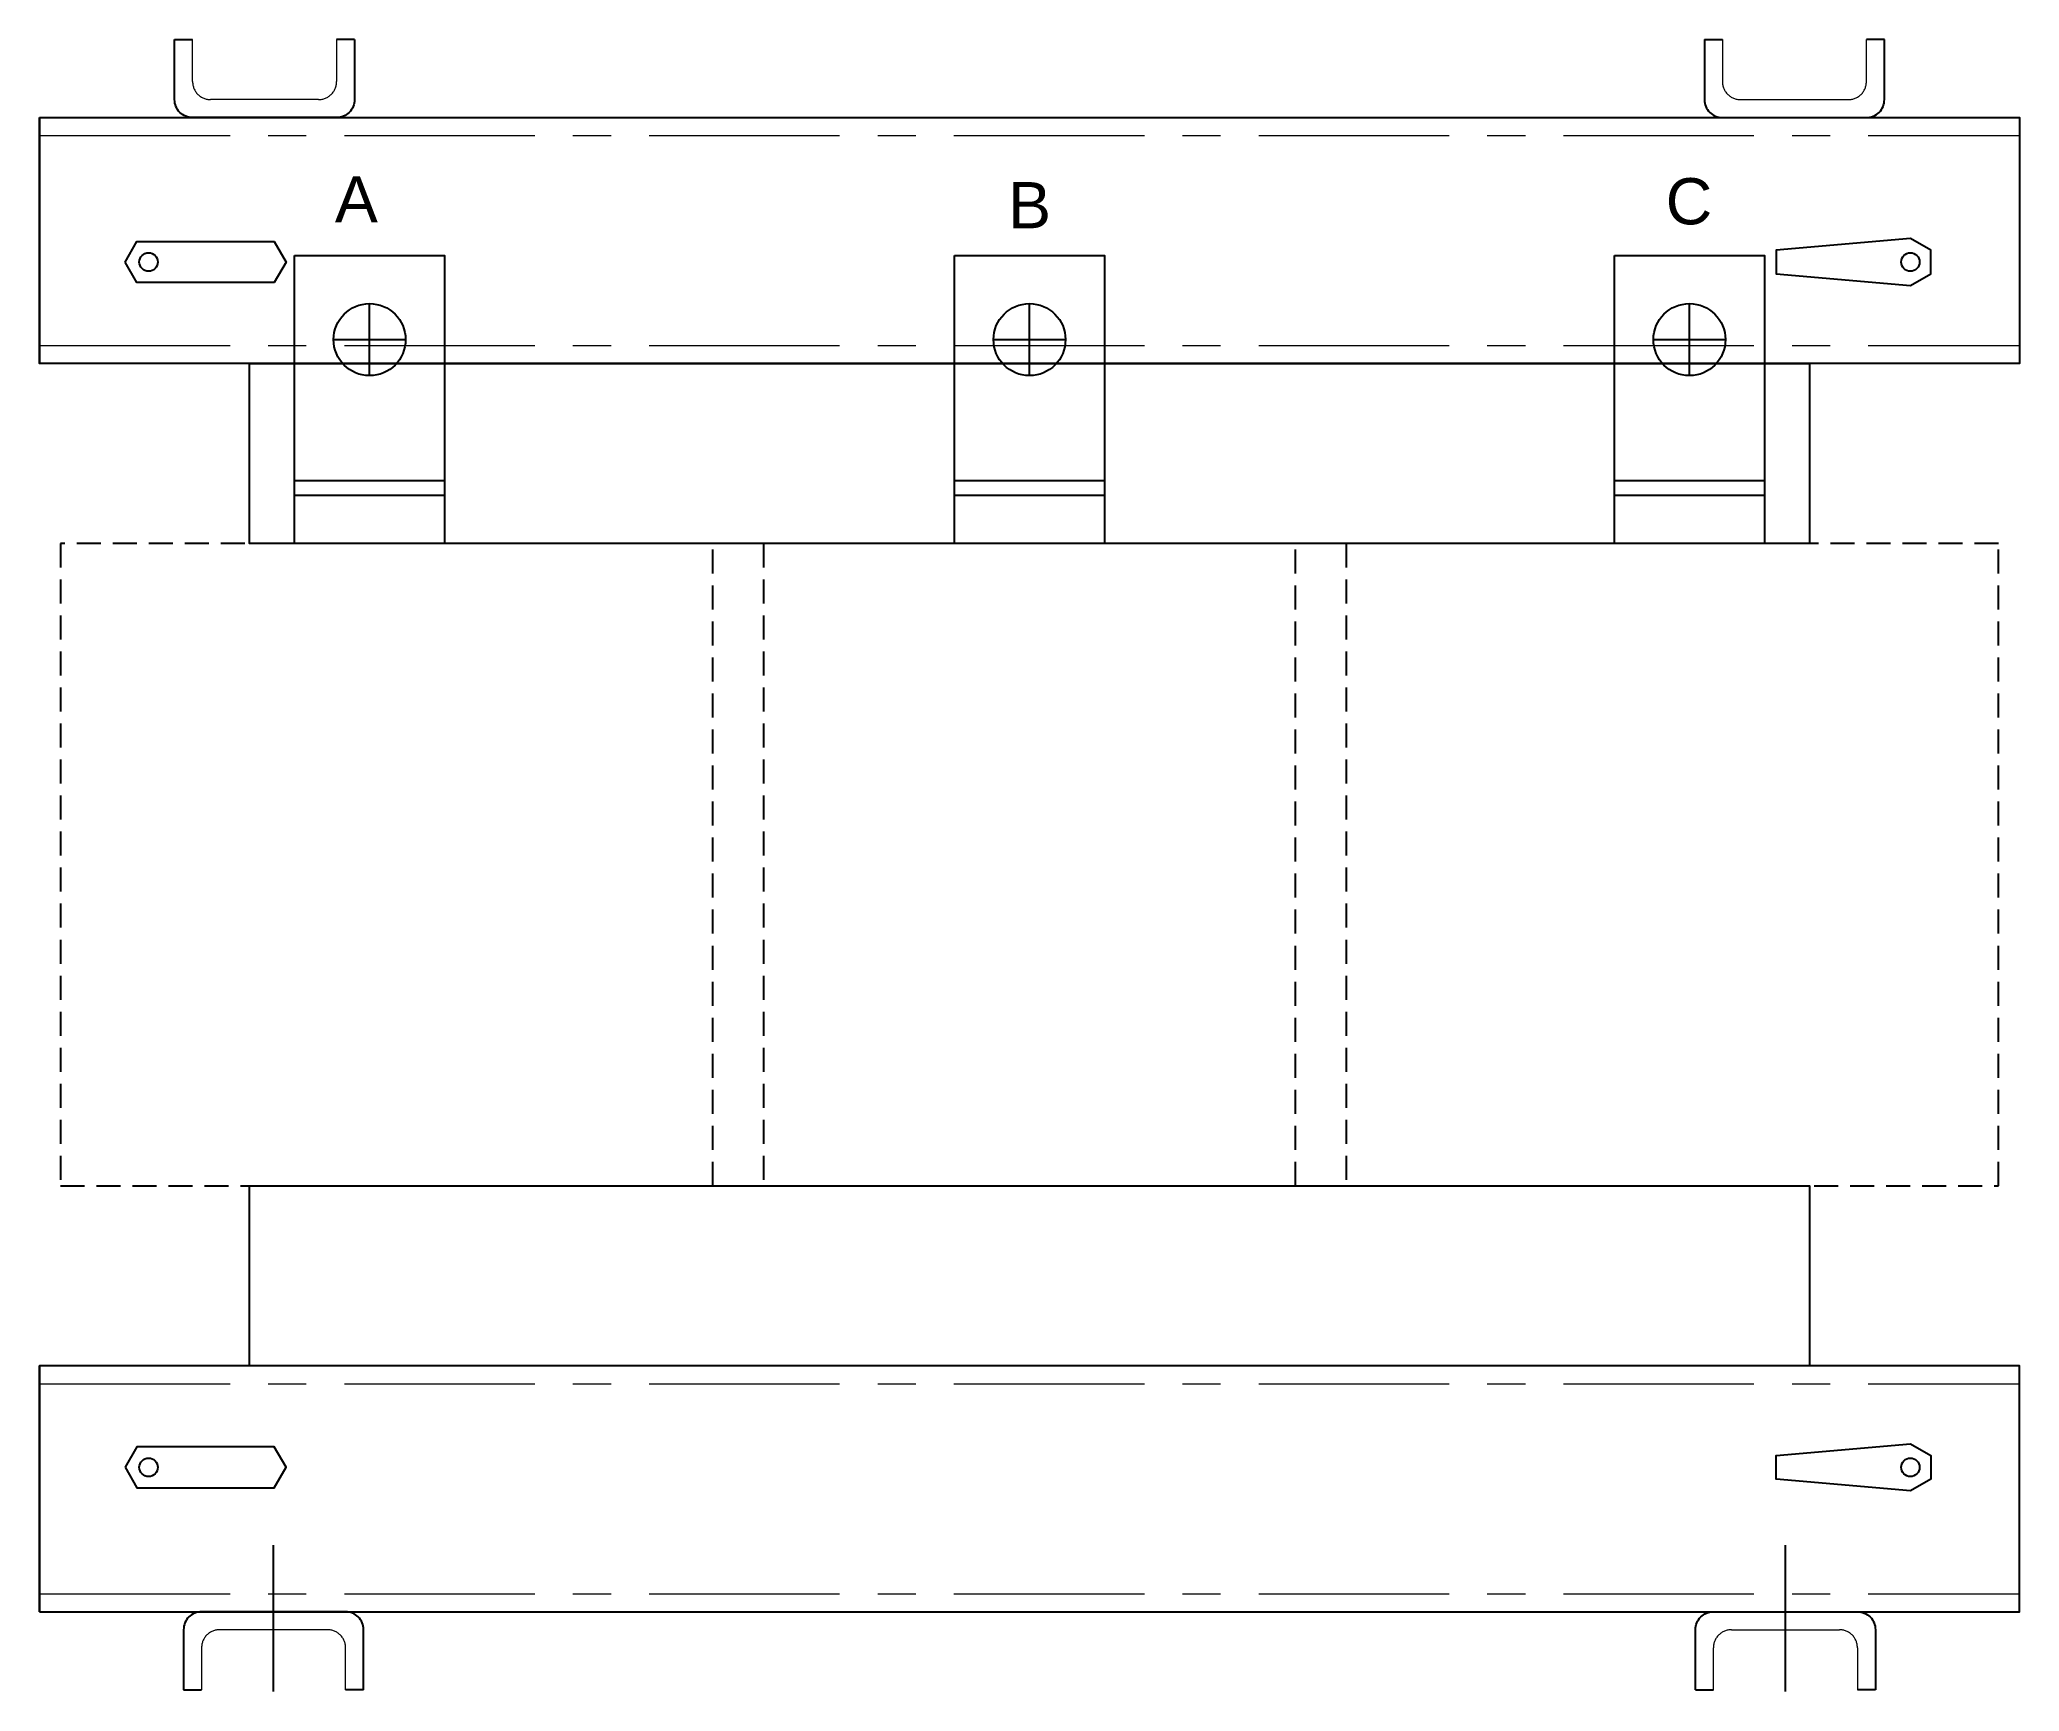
# Model space of a CAD drawing. Header units: millimetres. Extents: x 0 to 330, y 0 to 275.
import ezdxf

# ---------------------------------------------------------------- set-up
doc = ezdxf.new("R2010")
doc.units = ezdxf.units.MM
doc.linetypes.add('CENTER', pattern=[50.8, 31.75, -6.35, 6.35, -6.35])
doc.linetypes.add('KHUAT', pattern=[6, 4, -2])
for name, color, linetype in [('BAO', 7, 'Continuous'), ('DONGKT', 7, 'Continuous'), ('KHUAT', 6, 'KHUAT')]:
    doc.layers.add(name, color=color, linetype=linetype)
doc.layers.add('tam', color=6, linetype='CENTER', lineweight=18)
doc.styles.add('Binh1', font='arial.ttf', dxfattribs={"height": 2.5})

# ---------------------------------------------------------------- blocks, each defined once
blk = doc.blocks.new('GVFDXBG')
for p, q in [((184755.88, -58927.29), (184758.88, -58927.29)), ((184785.88, -58927.29), (184782.88, -58927.29)), ((185010.88, -58927.29), (185013.88, -58927.29)), ((185040.88, -58927.29), (185037.88, -58927.29)), ((184775.88, -59000.79), (184800.88, -59000.79)), ((184885.88, -59000.79), (184910.88, -59000.79)), ((184995.88, -59000.79), (185020.88, -59000.79)), ((184772.38, -59202.57), (184772.38, -59178.19)), ((185024.38, -59202.57), (185024.38, -59178.19)), ((184757.38, -59202.29), (184760.38, -59202.29)), ((184787.38, -59202.29), (184784.38, -59202.29)), ((185009.38, -59202.29), (185012.38, -59202.29)), ((185039.38, -59202.29), (185036.38, -59202.29))]:
    blk.add_line(p, q)
at = {"color": 3}
for p, q in [((184788.38, -58983.29), (184788.38, -58971.29)), ((184898.38, -58983.29), (184898.38, -58971.29)), ((185008.38, -58983.29), (185008.38, -58971.29)), ((184782.38, -58977.29), (184794.38, -58977.29)), ((184892.38, -58977.29), (184904.38, -58977.29)), ((185002.38, -58977.29), (185014.38, -58977.29))]:
    blk.add_line(p, q, dxfattribs=at)
for points in [[(184785.88, -58927.29), (184785.88, -58937.29, -0.414214), (184782.88, -58940.29), (184758.88, -58940.29, -0.414214), (184755.88, -58937.29), (184755.88, -58927.29)], [(185010.88, -58927.29), (185010.88, -58937.29, 0.414214), (185013.88, -58940.29), (185037.88, -58940.29, 0.414214), (185040.88, -58937.29), (185040.88, -58927.29)], [(184787.38, -59202.29), (184787.38, -59192.29, 0.414214), (184784.38, -59189.29), (184760.38, -59189.29, 0.414214), (184757.38, -59192.29), (184757.38, -59202.29)], [(185009.38, -59202.29), (185009.38, -59192.29, -0.414214), (185012.38, -59189.29), (185036.38, -59189.29, -0.414214), (185039.38, -59192.29), (185039.38, -59202.29)]]:
    blk.add_lwpolyline(points, format="xyb")
for points in [[(184733.38, -58940.29), (185063.38, -58940.29), (185063.38, -58981.29), (184733.38, -58981.29)], [(184775.88, -58963.29), (184800.88, -58963.29), (184800.88, -59003.29), (184775.88, -59003.29)], [(184775.88, -58963.29), (184800.88, -58963.29), (184800.88, -59011.29), (184775.88, -59011.29)], [(184885.88, -58963.29), (184910.88, -58963.29), (184910.88, -59003.29), (184885.88, -59003.29)], [(184885.88, -58963.29), (184910.88, -58963.29), (184910.88, -59011.29), (184885.88, -59011.29)], [(184995.88, -58963.29), (185020.88, -58963.29), (185020.88, -59003.29), (184995.88, -59003.29)], [(184995.88, -58963.29), (185020.88, -58963.29), (185020.88, -59011.29), (184995.88, -59011.29)], [(184768.38, -58981.29), (185028.38, -58981.29), (185028.38, -59011.29), (184768.38, -59011.29)], [(184768.38, -59118.29), (185028.38, -59118.29), (185028.38, -59148.29), (184768.38, -59148.29)], [(184733.38, -59189.29), (185063.38, -59189.29), (185063.38, -59148.29), (184733.38, -59148.29)]]:
    blk.add_lwpolyline(points, close=True)
for centre in [(184788.38, -58977.29), (184898.38, -58977.29), (185008.38, -58977.29)]:
    blk.add_circle(centre, 6)
at = {"layer": 'BAO'}
for p, q in [((184733.38, -58940.29), (184733.38, -58981.29)), ((185063.38, -58940.29), (185063.38, -58981.29)), ((184733.38, -59189.29), (184733.38, -59148.29)), ((185063.38, -59189.29), (185063.38, -59148.29))]:
    blk.add_line(p, q, dxfattribs=at)
for points in [[(184747.62, -58964.36), (184749.58, -58960.96), (184772.5, -58960.96), (184774.46, -58964.36), (184772.5, -58967.75), (184749.58, -58967.75)], [(185045.21, -58960.44), (185022.82, -58962.4), (185022.82, -58966.32), (185045.21, -58968.28), (185048.61, -58966.32), (185048.61, -58962.4)], [(184747.62, -59165.22), (184749.58, -59168.62), (184772.5, -59168.62), (184774.46, -59165.22), (184772.5, -59161.82), (184749.58, -59161.82)], [(185045.21, -59169.14), (185022.82, -59167.18), (185022.82, -59163.26), (185045.21, -59161.3), (185048.61, -59163.26), (185048.61, -59167.18)]]:
    blk.add_lwpolyline(points, close=True, dxfattribs=at)
for centre in [(184751.54, -58964.36), (184751.54, -58964.36), (185045.21, -58964.36), (184751.54, -59165.22), (184751.54, -59165.22), (185045.21, -59165.22)]:
    blk.add_circle(centre, 1.54, dxfattribs=at)
at = {"layer": 'KHUAT'}
for points in [[(184736.84, -59118.29), (184845.58, -59118.29), (184845.58, -59011.29), (184736.84, -59011.29)], [(184854.04, -59118.29), (184942.71, -59118.29), (184942.71, -59011.29), (184854.04, -59011.29)], [(184951.17, -59118.29), (185059.91, -59118.29), (185059.91, -59011.29), (184951.17, -59011.29)]]:
    blk.add_lwpolyline(points, close=True, dxfattribs=at)
at = {"layer": 'tam'}
for p, q in [((184733.38, -58943.29), (185063.38, -58943.29)), ((184733.38, -58978.29), (185063.38, -58978.29)), ((184733.38, -59151.29), (185063.38, -59151.29)), ((184733.38, -59186.29), (185063.38, -59186.29))]:
    blk.add_line(p, q, dxfattribs=at)
for points in [[(184782.88, -58927.29), (184782.88, -58934.29, -0.414214), (184779.88, -58937.29), (184761.88, -58937.29, -0.414214), (184758.88, -58934.29), (184758.88, -58927.29)], [(185013.88, -58927.29), (185013.88, -58934.29, 0.414214), (185016.88, -58937.29), (185034.88, -58937.29, 0.414214), (185037.88, -58934.29), (185037.88, -58927.29)], [(184784.38, -59202.29), (184784.38, -59195.29, 0.414214), (184781.38, -59192.29), (184763.38, -59192.29, 0.414214), (184760.38, -59195.29), (184760.38, -59202.29)], [(185012.38, -59202.29), (185012.38, -59195.29, -0.414214), (185015.38, -59192.29), (185033.38, -59192.29, -0.414214), (185036.38, -59195.29), (185036.38, -59202.29)]]:
    blk.add_lwpolyline(points, format="xyb", dxfattribs=at)
at = {"layer": 'DONGKT', "char_height": 7.7, "width": 22.3019, "attachment_point": 1, "style": 'Binh1'}
for s, insert in [('A', (184782.59, -58950.06)), ('B', (184894.81, -58951.03)), ('C', (185004.42, -58950.38))]:
    blk.add_mtext(s, dxfattribs=dict(at, insert=insert))

msp = doc.modelspace()

# ---------------------------------------------------------------- block references
msp.add_blockref('GVFDXBG', (-184733.38, 59202.57))

doc.saveas('drawing.dxf')
